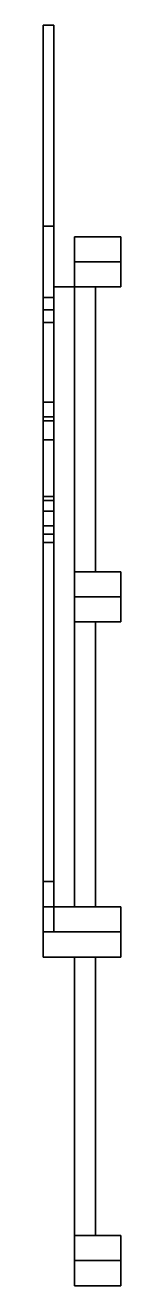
# Model space of a CAD drawing. Extents: x -1.2 to -0.83, y -3.54 to 2.48.
import ezdxf

# ---------------------------------------------------------------- set-up
doc = ezdxf.new("R2010")
doc.units = 0
doc.layers.add('BARS', color=1, linetype='CONTINUOUS')

msp = doc.modelspace()

# ---------------------------------------------------------------- linework, layer by layer
at = {"layer": 'BARS'}
for points in [[(-1.2, 1.18, 0.81), (-1.2, 2.48, 0.81), (-1.2, 2.48, 0.76), (-1.2, 1.18, 0.76)], [(-1.2, 1.18, 0.76), (-1.2, 2.48, 0.76), (-1.15, 2.48, 0.76), (-1.15, 1.18, 0.76)], [(-1.15, 1.18, 0.81), (-1.15, 2.48, 0.81), (-1.2, 2.48, 0.81), (-1.2, 1.18, 0.81)], [(-1.2, 1.52, 1.44), (-1.2, 2.48, 1.44), (-1.2, 2.48, 1.39), (-1.2, 1.52, 1.39)], [(-1.15, 1.52, 1.44), (-1.15, 2.48, 1.44), (-1.2, 2.48, 1.44), (-1.2, 1.52, 1.44)], [(-1.2, 1.52, 1.39), (-1.2, 2.48, 1.39), (-1.15, 2.48, 1.39), (-1.15, 1.52, 1.39)], [(-1.2, 0.59, 1.33), (-1.2, 1.52, 1.39), (-1.15, 1.52, 1.39), (-1.15, 0.59, 1.33)], [(-1.15, 0.6093, 1.4008), (-1.15, 1.52, 1.44), (-1.2, 1.52, 1.44), (-1.2, 0.6093, 1.4008)], [(-1.2, 0.59, 1.4), (-1.2, 1.52, 1.44), (-1.2, 1.52, 1.39), (-1.2, 0.59, 1.33)], [(-1.05, 1.35, 0.79), (-1.05, 1.47, 0.88), (-0.83, 1.47, 0.88), (-0.83, 1.35, 0.79)], [(-1.05, 1.47, 0.98), (-1.05, 1.47, 0.88), (-1.05, 1.35, 0.79), (-1.05, 1.35, 1.06)], [(-0.83, 1.35, 1.06), (-0.83, 1.47, 0.98), (-1.05, 1.47, 0.98), (-1.05, 1.35, 1.06)], [(-0.83, 1.47, 0.98), (-0.83, 1.47, 0.88), (-1.05, 1.47, 0.88), (-1.05, 1.47, 0.98)], [(-0.83, 1.35, 0.79), (-0.83, 1.23, 0.88), (-1.05, 1.23, 0.88), (-1.05, 1.35, 0.79)], [(-1.05, 1.23, 0.88), (-1.05, 1.23, 0.98), (-1.05, 1.35, 1.06), (-1.05, 1.35, 0.79)], [(-1.05, 1.35, 1.06), (-1.05, 1.23, 0.98), (-0.83, 1.23, 0.98), (-0.83, 1.35, 1.06)], [(-1.15, -1.73, 0.88), (-1.15, 1.23, 0.71), (-1.05, 1.23, 0.71), (-1.05, -1.73, 0.88)], [(-1.05, -1.73, 0.98), (-1.05, 1.23, 0.85), (-1.15, 1.23, 0.85), (-1.15, -1.73, 0.98)], [(-1.15, 1.23, 0.85), (-1.15, 1.23, 0.71), (-1.15, -1.73, 0.88), (-1.15, -1.73, 0.98)], [(-1.05, 1.23, 0.85), (-1.05, 1.23, 0.71), (-1.15, 1.23, 0.71), (-1.15, 1.23, 0.85)], [(-1.05, 1.23, 0.98), (-1.05, 1.23, 0.88), (-1.05, -0.13, 0.88), (-1.05, -0.13, 0.98)], [(-1.05, -0.13, 0.88), (-1.05, 1.23, 0.88), (-0.95, 1.23, 0.88), (-0.95, -0.13, 0.88)], [(-0.95, -0.13, 0.98), (-0.95, 1.23, 0.98), (-1.05, 1.23, 0.98), (-1.05, -0.13, 0.98)], [(-0.83, 1.23, 0.88), (-0.83, 1.23, 0.98), (-0.95, 1.23, 0.98), (-0.95, 1.23, 0.88)], [(-1.2, 1.12, 0.72), (-1.2, 1.18, 0.76), (-1.15, 1.18, 0.76), (-1.15, 1.12, 0.72)], [(-1.15, 1.12, 0.87), (-1.15, 1.18, 0.81), (-1.2, 1.18, 0.81), (-1.2, 1.12, 0.87)], [(-1.2, 1.12, 0.87), (-1.2, 1.18, 0.81), (-1.2, 1.18, 0.76), (-1.2, 1.12, 0.72)], [(-1.2, 1.06, 0.83), (-1.2, 1.12, 0.87), (-1.2, 1.12, 0.72), (-1.2, 1.06, 0.77)], [(-1.15, 1.06, 0.83), (-1.15, 1.12, 0.87), (-1.2, 1.12, 0.87), (-1.2, 1.06, 0.83)], [(-1.2, 1.06, 0.77), (-1.2, 1.12, 0.72), (-1.15, 1.12, 0.72), (-1.15, 1.06, 0.77)], [(-1.15, 0.01, 0.83), (-1.15, 1.06, 0.83), (-1.2, 1.06, 0.83), (-1.2, 0.01, 0.83)], [(-1.2, 0.01, 0.83), (-1.2, 1.06, 0.83), (-1.2, 1.06, 0.77), (-1.2, 0.01, 0.77)], [(-1.2, 0.01, 0.77), (-1.2, 1.06, 0.77), (-1.15, 1.06, 0.77), (-1.15, 0.01, 0.77)], [(-1.2, 0.59, 1.61), (-1.2, 0.68, 1.64), (-1.2, 0.68, 1.55), (-1.2, 0.59, 1.36)], [(-1.2, 0.68, 1.55), (-1.2, 0.68, 1.64), (-1.15, 0.68, 1.64), (-1.15, 0.68, 1.55)], [(-1.15, 0.59, 1.61), (-1.15, 0.68, 1.64), (-1.2, 0.68, 1.64), (-1.2, 0.59, 1.61)], [(-1.2, 0.6093, 1.4008), (-1.2, 0.68, 1.55), (-1.15, 0.68, 1.55), (-1.15, 0.6093, 1.4008)], [(-1.2, 0.23, 1.46), (-1.2, 0.59, 1.61), (-1.2, 0.5, 1.08), (-1.2, 0.16, 1.25)], [(-1.15, 0.23, 1.46), (-1.15, 0.59, 1.61), (-1.2, 0.59, 1.61), (-1.2, 0.23, 1.46)], [(-1.2, 0.5, 1.08), (-1.2, 0.59, 1.61), (-1.2, 0.59, 1.61), (-1.2, 0.59, 1.08)], [(-1.2, 0.59, 1.08), (-1.2, 0.59, 1.33), (-1.15, 0.59, 1.33), (-1.15, 0.59, 1.08)], [(-1.15, 0.59, 1.08), (-1.15, 0.5, 1.08), (-1.2, 0.5, 1.08), (-1.2, 0.59, 1.08)], [(-1.2, 0.16, 1.25), (-1.2, 0.5, 1.08), (-1.15, 0.5, 1.08), (-1.15, 0.16, 1.25)], [(-1.2, 0.16, 1.49), (-1.2, 0.21, 1.49), (-1.2, 0.23, 1.46), (-1.2, 0.16, 1.25)], [(-1.2, 0.23, 1.46), (-1.2, 0.21, 1.49), (-1.15, 0.21, 1.49), (-1.15, 0.23, 1.46)], [(-1.2, 0.09, 1.29), (-1.2, 0.23, 1.22), (-1.2, 0.23, 0.83), (-1.2, 0.09, 0.83)], [(-1.2, 0.23, 0.83), (-1.2, 0.23, 1.215), (-1.15, 0.23, 1.215), (-1.15, 0.23, 0.83)], [(-1.15, 0.16, 1.49), (-1.15, 0.21, 1.49), (-1.2, 0.21, 1.49), (-1.2, 0.16, 1.49)], [(-1.15, 0.05, 1.4), (-1.15, 0.16, 1.49), (-1.2, 0.16, 1.49), (-1.2, 0.05, 1.4)], [(-1.2, 0.05, 1.4), (-1.2, 0.16, 1.49), (-1.2, 0.16, 1.25), (-1.2, 0.05, 1.3)], [(-1.2, 0.05, 1.3), (-1.2, 0.16, 1.25), (-1.15, 0.16, 1.25), (-1.15, 0.05, 1.3)], [(-1.15, 0.09, 0.83), (-1.15, 0.09, 1.2818), (-1.2, 0.09, 1.2818), (-1.2, 0.09, 0.83)], [(-1.15, 0.05, 1.3), (-1.15, 0.05, 1.4), (-1.2, 0.05, 1.4), (-1.2, 0.05, 1.3)], [(-1.2, -1.61, 0.64), (-1.2, 0.01, 0.83), (-1.2, 0.01, 0.77), (-1.2, -1.61, 0.54)], [(-1.15, -1.61, 0.64), (-1.15, 0.01, 0.83), (-1.2, 0.01, 0.83), (-1.2, -1.61, 0.64)], [(-1.2, -1.61, 0.54), (-1.2, 0.01, 0.77), (-1.15, 0.01, 0.77), (-1.15, -1.61, 0.54)], [(-1.05, -0.13, 0.98), (-1.05, -0.13, 0.88), (-1.05, -0.25, 0.79), (-1.05, -0.25, 1.06)], [(-1.05, -0.25, 0.79), (-1.05, -0.13, 0.88), (-0.83, -0.13, 0.88), (-0.83, -0.25, 0.79)], [(-0.83, -0.25, 1.06), (-0.83, -0.13, 0.98), (-1.05, -0.13, 0.98), (-1.05, -0.25, 1.06)], [(-0.83, -0.13, 0.98), (-0.83, -0.13, 0.88), (-0.95, -0.13, 0.88), (-0.95, -0.13, 0.98)], [(-1.05, -0.37, 0.88), (-1.05, -0.37, 0.98), (-1.05, -0.25, 1.06), (-1.05, -0.25, 0.79)], [(-1.05, -0.25, 1.06), (-1.05, -0.37, 0.98), (-0.83, -0.37, 0.98), (-0.83, -0.25, 1.06)], [(-0.83, -0.25, 0.79), (-0.83, -0.37, 0.88), (-1.05, -0.37, 0.88), (-1.05, -0.25, 0.79)], [(-1.05, -0.37, 0.98), (-1.05, -0.37, 0.88), (-1.05, -1.73, 0.88), (-1.05, -1.73, 0.98)], [(-0.95, -1.73, 0.98), (-0.95, -0.37, 0.98), (-1.05, -0.37, 0.98), (-1.05, -1.73, 0.98)], [(-1.05, -1.73, 0.88), (-1.05, -0.37, 0.88), (-0.95, -0.37, 0.88), (-0.95, -1.73, 0.88)], [(-0.83, -0.37, 0.88), (-0.83, -0.37, 0.98), (-0.95, -0.37, 0.98), (-0.95, -0.37, 0.88)], [(-1.15, -1.73, 0.88), (-1.15, -1.61, 0.64), (-1.2, -1.61, 0.64), (-1.2, -1.73, 0.88)], [(-1.2, -1.73, 0.88), (-1.2, -1.61, 0.64), (-1.2, -1.61, 0.54), (-1.2, -1.85, 0.79)], [(-1.2, -1.85, 0.79), (-1.2, -1.61, 0.54), (-1.15, -1.61, 0.54), (-1.15, -1.85, 0.79)], [(-1.2, -1.73, 0.98), (-1.2, -1.73, 0.88), (-1.2, -1.85, 0.79), (-1.2, -1.85, 1.06)], [(-0.83, -1.73, 0.98), (-0.83, -1.73, 0.88), (-1.2, -1.73, 0.88), (-1.2, -1.73, 0.98)], [(-0.83, -1.85, 1.06), (-0.83, -1.73, 0.98), (-1.2, -1.73, 0.98), (-1.2, -1.85, 1.06)], [(-1.15, -1.85, 0.79), (-1.15, -1.73, 0.88), (-0.83, -1.73, 0.88), (-0.83, -1.85, 0.79)], [(-1.2, -1.97, 0.88), (-1.2, -1.97, 0.98), (-1.2, -1.85, 1.06), (-1.2, -1.85, 0.79)], [(-1.2, -1.85, 1.06), (-1.2, -1.97, 0.98), (-0.83, -1.97, 0.98), (-0.83, -1.85, 1.06)], [(-0.83, -1.85, 0.79), (-0.83, -1.97, 0.88), (-1.2, -1.97, 0.88), (-1.2, -1.85, 0.79)], [(-0.83, -1.97, 0.88), (-0.83, -1.97, 0.98), (-1.2, -1.97, 0.98), (-1.2, -1.97, 0.88)], [(-1.05, -1.97, 0.98), (-1.05, -1.97, 0.88), (-1.05, -3.3, 0.88), (-1.05, -3.3, 0.98)], [(-1.05, -3.3, 0.88), (-1.05, -1.97, 0.88), (-0.95, -1.97, 0.88), (-0.95, -3.3, 0.88)], [(-0.95, -3.3, 0.98), (-0.95, -1.97, 0.98), (-1.05, -1.97, 0.98), (-1.05, -3.3, 0.98)], [(-0.83, -3.42, 1.06), (-0.83, -3.3, 0.98), (-1.05, -3.3, 0.98), (-1.05, -3.42, 1.06)], [(-1.05, -3.3, 0.98), (-1.05, -3.3, 0.88), (-1.05, -3.42, 0.79), (-1.05, -3.42, 1.06)], [(-1.05, -3.42, 0.79), (-1.05, -3.3, 0.88), (-0.83, -3.3, 0.88), (-0.83, -3.42, 0.79)], [(-0.83, -3.3, 0.98), (-0.83, -3.3, 0.88), (-0.95, -3.3, 0.88), (-0.95, -3.3, 0.98)], [(-1.05, -3.54, 0.88), (-1.05, -3.54, 0.98), (-1.05, -3.42, 1.06), (-1.05, -3.42, 0.79)], [(-0.83, -3.42, 0.79), (-0.83, -3.54, 0.88), (-1.05, -3.54, 0.88), (-1.05, -3.42, 0.79)], [(-1.05, -3.42, 1.06), (-1.05, -3.54, 0.98), (-0.83, -3.54, 0.98), (-0.83, -3.42, 1.06)], [(-0.83, -3.54, 0.88), (-0.83, -3.54, 0.98), (-1.05, -3.54, 0.98), (-1.05, -3.54, 0.88)]]:
    msp.add_3dface(points, dxfattribs=at)

doc.saveas('drawing.dxf')
